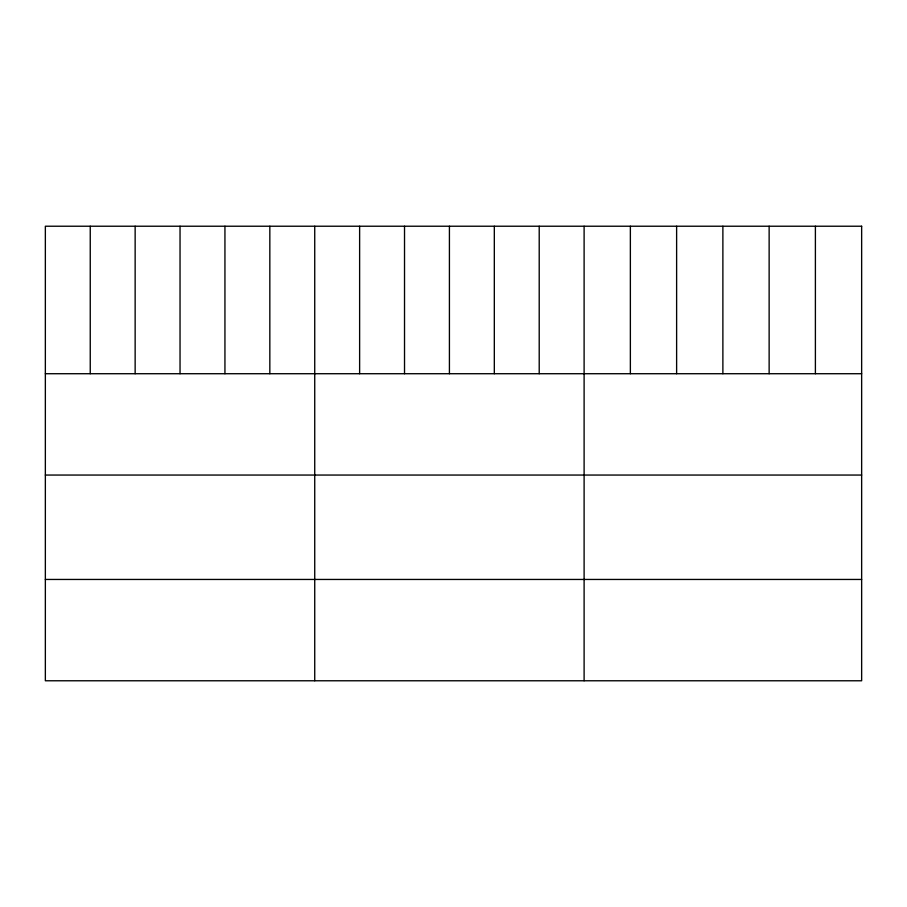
<?xml version="1.0" encoding="UTF-8"?>
<svg xmlns="http://www.w3.org/2000/svg" width="907" height="907" viewBox="0 0 907 907"><rect width="100%" height="100%" fill="white"/><g stroke="black" fill="none" stroke-linecap="round" stroke-linejoin="round"><path stroke-width="1.36" d="M45.35 373.718L861.65 373.718M45.35 475.053L861.65 475.053M45.35 579.448L861.65 579.448M815.393 226.228L815.393 373.718M769.136 226.228L769.136 373.718M722.879 226.228L722.879 373.718M676.622 226.228L676.622 373.718M630.365 226.228L630.365 373.718M584.108 226.228L584.108 680.772M539.212 226.228L539.212 373.718M494.315 226.228L494.315 373.718M449.418 226.228L449.418 373.718M404.522 226.228L404.522 373.718M359.625 226.228L359.625 373.718M314.729 226.228L314.729 680.772M269.832 226.228L269.832 373.718M224.936 226.228L224.936 373.718M180.04 226.228L180.04 373.718M135.143 226.228L135.143 373.718M90.246 226.228L90.246 373.718M861.65 226.228L45.35 226.228L45.35 680.772L861.65 680.772L861.65 226.228"/></g></svg>
